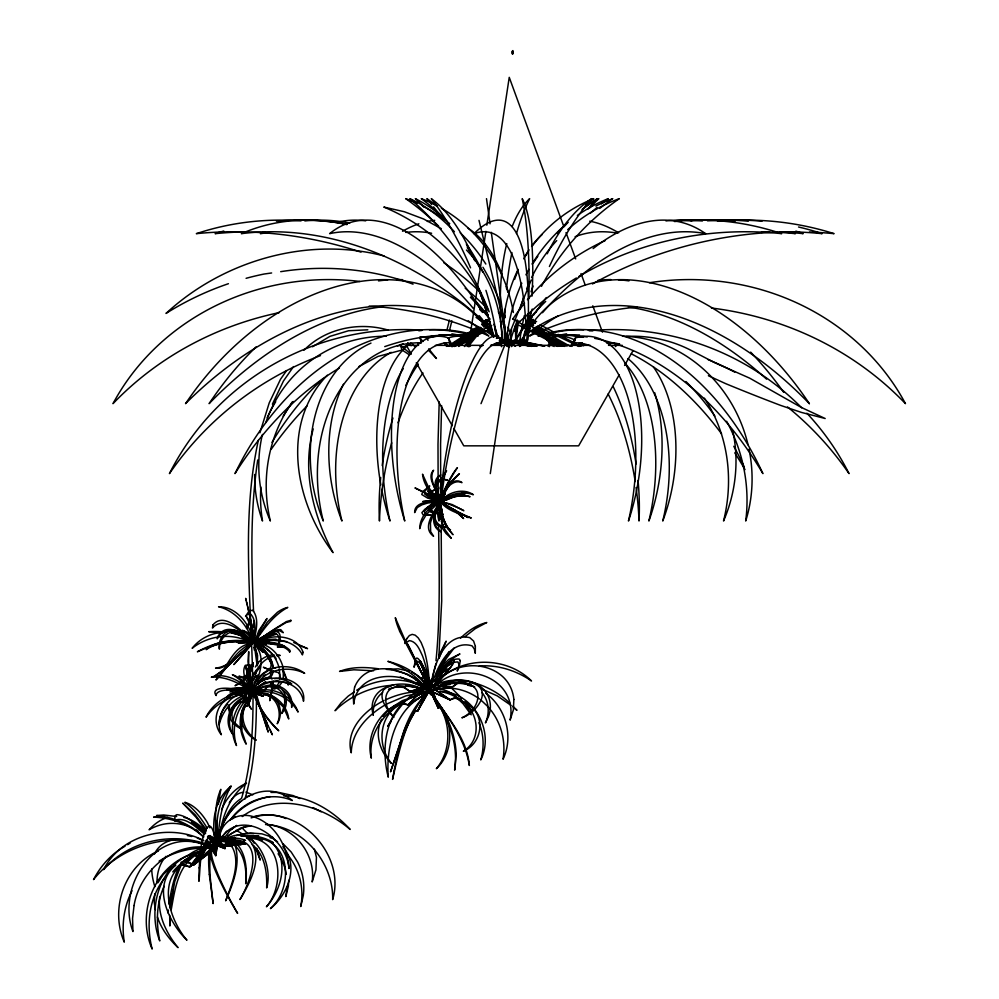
<?xml version="1.0" encoding="UTF-8"?>
<svg xmlns="http://www.w3.org/2000/svg" width="999" height="999" viewBox="0 0 999 999"><rect width="100%" height="100%" fill="white"/><g stroke="black" fill="none" stroke-linecap="round" stroke-linejoin="round"><path stroke-width="1.5" d="M504.483 324.263L504.458 341.233L515.534 346.166M234.877 844.467C241.009 863.348 233.279 883.516 225.637 900.811C232.005 883.466 243.144 858.191 228.833 842.432L226.261 842.494L224.962 848.551L216.833 845.479L216.845 842.369M437.674 510.127L437.724 502.909C428.084 507.779 419.83 517.47 419.705 528.671L421.615 522.502L426.648 514.035L437.924 503.384L437.674 510.127L435.989 511.6C432.018 519.155 439.036 528.209 447.315 526.673C438.361 530.044 429.957 519.468 435.601 511.6L437.674 510.127L439.16 504.12M253.022 693.93C253.172 728.895 251.498 764.285 241.671 798.051M256.431 692.394C256.593 728.209 255.007 764.472 244.917 799.05M216.895 833.116L216.958 828.558M427.909 689.984L428.259 692.494L417.619 711.051L415.122 710.739L404.845 728.933L390.522 771.84C397.664 751.323 403.646 730.082 415.172 711.488L417.619 711.051L428.808 691.495L428.559 685.152L426.71 680.719A45.729 18.232 -73.5 0 0 420.916 677.709M257.305 675.661L257.03 680.906M254.47 638.011L254.545 635.426M469.155 346.69L467.12 342.757L467.257 337.937A135.477 58.804 -81 0 0 447.764 338.186M216.983 827.035L217.17 821.066M229.196 704.607L229.945 713.935L228.209 707.292M169.68 915.309L169.855 925.986L170.305 918.093M439.21 401.885L437.999 444.243L438.186 498.314M441.62 405.631L440.571 444.255L440.709 492.257M291.92 703.221L291.671 707.404C291.858 700.586 288.361 694.018 282.817 690.109M154.783 893.73L154.233 902.447L155.407 909.802M288.748 880.269L288.361 886.2L285.826 896.578L287.125 886.75M159.753 896.465C157.405 915.259 166.458 933.428 178.047 947.639C169.118 939.097 161.289 928.908 157.442 917.032M241.658 717.632L241.97 731.318L246.191 744.143C238.187 731.093 237.874 713.211 247.19 700.736M499.625 342.757L500.024 337.937A135.477 32.68 -81.7 0 0 462.2 386.963A135.477 32.68 -81.7 0 0 438.973 521.016A149.7 36.101 -81.7 0 1 499.625 342.757L500.412 345.617M221.541 809.752C226.224 798.201 234.852 788.061 246.541 783.228C227.685 797.539 220.267 821.915 218.719 844.63L217.258 844.867L216.646 838.373L217.282 824.812M219.256 838.323L218.706 844.754L245.504 843.93L221.766 836.45M435.989 660.714C440.522 615.721 439.148 570.417 438.586 525.274M438.811 657.941L441.708 600.911L441.171 525.249M257.392 665.272L257.58 655.469L254.333 645.004M469.867 682.517C494.855 687.599 477.035 713.061 461.888 717.806C482.13 708.853 485.776 680.569 457.542 683.403L451.835 687.412L430.981 689.934L431.193 687.537M283.341 679.37L283.192 668.593M442.832 479.258A10.777 7.855 28 0 0 437.112 481.543C434.165 485.114 435.152 491.046 438.511 494.006L438.174 499.7L428.608 487.412L422.527 474.188C423.588 484.49 430.369 493.344 437.924 500.012L438.511 494.006C434.378 488.561 434.702 479.058 440.771 474.95C431.655 479.145 435.601 490.821 438.673 497.789C435.589 491.92 434.365 481.106 443.244 480.007M170.092 907.954L174.75 881.568L180.894 865.596M168.044 913.036L168.381 910.039M218.319 804.12L220.816 789.322C213.074 806.78 215.984 826.673 216.383 845.216L224.962 848.551L226.348 840.721L232.967 837.612M257.73 459.99C250.187 510.089 251.323 560.938 253.546 611.4M257.218 680.669L257.567 677.846M249.425 694.405L248.014 705.581L245.379 706.168C238.898 718.156 245.904 732.879 256.219 740.209C244.318 734.277 236.176 717.544 244.817 705.806L248.014 705.581L252.635 693.88C246.478 686.201 235.015 686.588 226.773 690.272L235.577 689.16M448.251 664.26L452.959 660.351L454.32 660.227L452.909 664.198L450.149 667.906L436.75 683.791L450.674 667.257L451.885 665.059L451.948 663.885L450.911 663.86C441.196 669.43 440.084 682.03 431.031 688.573L430.519 689.073L432.617 675.948L436.001 663.373M431.58 688.698L430.781 691.708L431.98 681.455M490.297 473.613L511.55 329.633M468.631 345.342L485.901 231.356M486.825 225.2L509.24 77.335L563.886 226.711M169.056 904.058C171.004 891.046 173.601 877.834 179.483 865.983M253.883 639.348C254.72 631.018 256.968 619.417 249.85 613.349L248.426 613.461L245.542 616.321L249.213 610.889L252.71 610.227C259.166 618.194 256.418 630.057 254.096 639.185M171.229 909.664C174.775 890.596 177.547 867.107 195.117 855.544L199.4 859.115L212.562 847.701M249.088 680.918L249.4 678.958M248.089 687.05L248.639 683.666M437.612 503.608L437.724 502.909M271.803 670.516L270.205 675.998L266.621 679.045L269.081 678.184A23.052 12.537 55.2 0 0 273.152 671.178M272.927 686.9L272.427 689.697L273.114 681.093M241.933 716.146L243.756 708.865L247.477 701.086M252.834 673.026L251.573 683.353L251.785 688.536L252.522 688.036M313.224 428.958C301.81 470.854 313.074 515.197 333.029 552.647C295.18 502.659 279.782 424.3 327.322 375.199M279.52 678.883L279.62 674.2L278.309 672.564L273.214 671.378L269.705 672.202M249.238 682.854L250.012 679.919L252.347 692.07L248.926 679.283M258.379 440.184C241.246 518.044 251.099 598.351 252.647 677.172M259.915 432.779L269.218 402.922L280.494 379.308L286.538 370.654M431.306 686.338L432.092 682.567M253.247 664.472L249.413 674.088M431.044 688.498L432.942 679.757M255.906 672.714L256.581 669.73M169.655 904.595L173.339 889.797M574.263 342.757L575.412 337.937A135.477 68.881 -80.6 0 1 634.902 386.963A135.477 68.881 -80.6 0 1 628.471 521.016A149.7 76.111 -80.6 0 0 574.263 342.757L571.903 346.391M253.721 679.62L256.431 671.927L259.965 667.045C251.81 672.327 249.288 683.603 252.909 692.344L261.738 690.496M253.022 662.774L249.038 672.589M446.953 329.97L449.425 320.092M449.463 330.594L451.898 320.829M210.577 853.533L211.476 850.149A121.728 17.17 78.1 0 1 215.784 846.565A99.9 14.098 78.1 0 0 210.614 846.777L209.553 849.699A99.338 14.548 76.3 0 0 209.34 874.425M439.897 503.696L442.232 510.851L441.708 512.275L442.744 517.482L445.529 524.912A13.087 3.809 73.8 0 0 450.487 529.745A14.461 4.208 73.8 0 1 441.858 512.287L440.134 502.522M229.895 713.698L232.63 707.217L235.352 704.357L238.786 702.022L242.944 702.334L252.61 693.855L248.863 690.471M253.309 665.359L249.188 674.637M209.927 848.813L209.89 854.832L214.123 867.744A51.486 7.268 61.4 0 0 237.625 913.348A56.893 8.029 61.4 0 1 212.575 850.386L211.638 848.788L215.772 855.581L216.858 848.188L210.165 837.075M253.022 662.924L249.85 671.378M265.734 636.026L265.946 635.389C269.33 632.891 274.35 629.57 278.434 632.442A21.104 9.403 -54.5 0 1 277.997 646.653A23.327 10.39 -54.5 0 0 265.734 636.026L263.212 638.973L254.77 642.607L259.952 630.681L266.995 618.506L258.903 630.531L254.358 642.757L263.212 638.973L265.946 635.389M432.217 680.431L433.116 677.784M263.274 689.735L253.409 688.761C258.304 666.395 287.812 660.551 304.695 673.363C287.113 664.46 262.125 669.867 254.221 689.16L263.187 689.772M439.11 658.179L446.128 641.133L438.761 655.631M219.268 832.579C223.214 820.017 230.781 808.503 241.608 800.836M431.868 678.721L430.232 684.49L430.307 690.933L450.012 699.799L455.069 698.139C477.734 704.982 484.565 738.473 463.349 751.186C479.383 744.854 485.214 723.276 474.325 709.839M440.996 498.938L443.007 493.918A30.407 4.808 -63.7 0 1 457.405 467.719A23.264 3.684 -63.7 0 0 442.632 494.08L441.446 497.19M221.254 828.258C225.449 817.007 230.682 804.907 241.433 798.476M548.014 346.166L551.211 337.937A135.477 58.804 81 0 1 575.062 340.135M253.296 690.409L254.995 686.051M247.34 838.336C265.622 854.807 250.112 882.542 239.935 899.537C249.463 884.352 265.584 841.533 235.352 839.947L232.168 846.365L218.719 836.588C225.774 804.732 262.275 775.574 292.295 800.524C270.117 790.808 243.456 800.599 230.182 820.179M224.388 701.585L225.225 699.45M256.843 680.232C261.676 669.467 264.123 653.596 254.633 644.717M481.006 403.658L531.243 279.97M255.369 639.972L254.995 638.811M282.405 681.655L278.459 687.187L274.5 689.085L279.058 682.742M132.018 890.771C123.963 906.543 121.441 924.712 124.288 942.144C109.715 908.853 124.363 865.596 158.329 851.011M235.614 838.149L232.168 846.365L216.833 845.042C215.796 824.924 216.546 801.972 230.844 786.25C221.091 804.232 218.556 825.024 217.632 845.166L216.284 845.254C210.839 824.912 213.386 799.749 231.219 786.138L227.834 791.383M255.045 674.2C258.117 665.559 265.147 657.866 274.375 656.006M435.277 681.168C440.422 669.854 448.813 659.765 459.94 653.958L448.688 659.452L437.712 670.666M381.73 719.268C373.938 733.99 380.294 752.297 391.496 763.436C376.386 745.391 378.846 713.723 402.035 703.658L408.154 704.869L429.283 691.433C426.536 682.891 420.042 675.624 411.688 672.252M272.377 404.183L283.441 381.031L293.531 366.571M435.914 676.872L446.328 658.441L454.395 647.689M164.098 886.363C156.206 903.321 156.044 922.876 159.765 940.933C145.754 905.519 162.475 855.156 204.47 850.898C192.083 854.532 180.994 861.95 172.79 871.902M436.613 673.613L448.963 651.773M216.833 845.042L232.168 846.365L219.48 838.211L220.092 837.025L218.719 836.588M549.313 346.69L551.348 342.757L551.211 337.937M253.034 692.794L262.787 696.128L253.634 690.134C259.715 675.149 280.207 675.674 291.683 683.84L277.322 680.731L265.047 682.654L258.841 686.138L254.245 690.871L262.787 696.128L264.373 694.48C277.322 696.69 282.38 712.749 277.21 723.751C284.453 712.874 278.758 694.13 264.385 693.843L262.787 696.128L253.034 692.794C250.974 686.663 251.348 677.896 258.217 675.024L253.983 682.991L253.534 692.969L253.371 690.858M426.635 691.52L427.647 689.672L417.619 711.051L426.96 691.408L421.328 693.756A117.42 39.123 -69.4 0 0 418.781 694.917M571.141 345.642L575.412 337.937M256.044 639.36L267.407 621.952L277.422 612.287A42.682 24.963 -67.4 0 1 287.799 607.392C274.313 614.685 264.822 627.272 256.418 639.735L263.212 638.973L256.044 639.36L256.793 639.185M619.218 374.825L578.633 445.841L463.773 445.841L453.821 428.421M624.575 365.447L633.004 350.699M252.198 681.068L247.065 688.211L240.522 693.356M255.332 667.02C258.891 660.127 266.109 655.007 273.976 654.807M511.263 346.653L528.271 319.006A282.817 66.97 -76 0 0 474.026 233.654A406.056 96.154 -76 0 1 524.375 304.945L526.098 324.188L512.162 345.791M577.834 345.642L579.457 343.069M254.37 639.66L255.557 638.823L256.481 640.022M205.569 841.27L208.129 842.419L193.856 864.809L186.089 862C156.468 878.608 169.081 919.317 186.938 940.184C168.194 921.94 151.024 885.339 175.836 865.134M157.929 882.729L163.337 874.362L170.804 867.706L174.688 865.783M254.733 641.745L254.021 642.856L262.312 651.573L265.16 652.797C268.356 656.967 272.889 662.774 270.417 668.244L267.582 668.943L263.399 667.27L270.242 670.242L272.59 668.331C273.251 662.337 269.33 656.942 265.509 652.722L262.312 651.573L254.458 643.294C259.078 639.635 265.871 640.334 270.567 643.506C266.583 639.672 260.052 637.687 255.207 640.784M441.146 499.6L444.83 493.931L444.78 492.045C447.614 485.889 454.882 479.345 462 482.629C455.169 477.272 446.615 485.202 444.53 491.858L444.83 493.931L440.946 499.887M210.002 842.969L199.4 859.115L194.78 853.995M257.23 683.104L258.716 680.843M435.077 680.406L440.909 673.626L449.825 668.643L441.583 670.354M243.744 701.148L246.141 697.589M229.283 802.771C232.342 797.652 237.263 792.644 243.544 792.319M579.745 346.403L582.255 342.769M437.275 501.548L434.715 505.232L431.093 506.83L430.319 509.203L433.841 512.337L443.281 514.26L435.202 513.461L429.582 510.589L428.971 509.328L430.244 506.768L434.715 505.232L439.498 501.748L432.367 500.312L422.802 501.548L431.843 500.924L439.235 501.923L434.715 505.232L437.275 501.873L427.809 503.009L421.89 504.845L417.295 507.567L414.66 512.587C414.173 501.998 429.495 501.398 437.275 501.548L436.863 501.885M243.569 841.008L241.146 844.505L216.833 845.366M219.181 676.073C228.509 664.372 234.615 644.505 251.998 643.481C236.9 649.125 229.483 664.647 219.468 676.136M164.048 878.783C148.814 898.501 146.016 925.399 152.16 949.05C134.64 909.902 157.73 857.617 202.135 851.86L191.721 855.931L184.478 860.064M248.252 699.974L249.812 697.739L248.064 699.737M467.507 346.166L480.731 327.647M482.492 325.174L486.014 320.242M243.831 701.086L246.503 697.352M581.493 342.757L578.783 346.391L537.3 326.198L554.108 346.528M247.552 675.137L241.845 681.568L235.04 685.714L242.282 682.255L248.389 675.948M447.152 665.359L443.444 670.142L440.272 677.784L430.519 689.073M226.673 831.205L221.89 837.299L245.504 843.93L217.258 844.867M468.181 346.665L482.417 328.921L458.753 346.441M484.315 326.548L486.213 324.188L484.103 321.616L485.964 319.88M436.513 677.197L437.712 675.724M231.318 819.13C240.722 806.967 255.07 798.975 270.192 796.565M221.99 840.009L220.13 842.294L222.315 840.446M383.017 716.533L387.887 710.564L394.106 705.831L401.286 702.647L408.154 704.869L429.283 691.433M258.616 679.158L262.487 674.437L270.367 669.168M218.381 677.047L215.959 679.969L218.594 677.085M581.593 346.129L583.453 343.881M464.36 346.528L480.232 327.385M482.217 324.987L486.176 320.204M244.792 840.246L241.146 844.505L217.57 845.191M226.373 697.527C230.931 690.983 240.022 691.208 247.028 692.569L235.14 693.356M257.517 684.265C260.464 680.431 265.222 676.186 270.429 677.846L272.028 679.12M438.848 503.459L437.687 508.466L437.599 503.921L438.973 502.197M186.301 862.075L195.317 853.233L206.106 848.151C199.013 848.488 192.283 851.56 187.188 856.468M221.254 840.059L218.731 842.919L221.666 841.32L227.123 841.096M532.255 324.188L534.54 321.616L531.306 319.006L534.278 322.602M542.457 312.724L549.388 304.945A406.056 202.685 -74.3 0 1 705.594 233.654A282.817 141.171 -74.3 0 0 593.131 248.589M230.369 695.579L232.068 693.706L237.113 692.032L240.085 692.27L242.095 693.843M249.663 839.372L252.784 835.951L258.629 835.726M356.68 690.197C376.885 678.421 403.259 675.961 424.15 687.399L408.154 704.869L423.501 689.135L405.756 685.351M175.212 821.103L176.473 819.742C187.35 817.744 196.403 827.834 204.258 833.978M525.861 321.616L528.271 319.006M466.096 345.916L481.98 328.758M484.103 326.473L486.213 324.188L483.928 321.616L486.088 319.88M440.846 498.201L444.83 493.931L441.533 497.265M254.545 642.444C260.04 636.488 268.581 634.477 276.398 634.215L264.086 637.612L255.12 642.557C253.309 640.609 298.826 647.752 277.285 646.89L284.565 647.414L285.027 646.728C275.624 640.946 264.585 645.329 254.545 642.444L256.618 641.533M438.723 500.699L425.524 493.344L439.473 501.136L429.458 494.767L434.84 493.918L442.669 495.242L433.666 494.38L430.731 495.267L438.586 500.549M252.41 643.656L233.841 664.597L252.61 643.281M448.214 499.213L440.609 501.461L450.487 496.928L466.521 492.27C464.71 491.708 425.811 505.844 448.214 499.213L456.418 495.866L462.437 494.792L465.172 495.229L453.783 496.803L440.422 501.985L454.445 510.264L463.598 518.543L454.745 510.214L440.409 502.01M244.905 698.476C232.542 710.177 228.659 730.294 236.488 745.541C231.293 729.432 235.552 710.476 247.402 698.351M465.721 681.793L458.141 682.429L451.835 687.412L434.278 684.889C457.854 655.943 505.432 654.894 531.518 680.968C516.333 670.516 497.814 664.622 479.295 666.008M532.067 324.188L534.59 321.616L530.731 319.006L535.064 323.389M232.655 818.73L234.753 816.595M615.384 346.591L617.532 344.43M387.662 710.289C374.076 721.778 366.645 740.646 371.341 758.154C367.307 728.396 391.983 702.759 419.043 694.954L402.285 700.661L388.811 709.415M260.439 681.793L262.824 679.395L268.044 678.059M203.009 840.122C168.993 823.176 121.091 834.327 103.596 869.667C128.322 840.908 171.129 831.692 206.406 844.143L208.129 842.419M258.391 683.928L260.065 682.267M227.635 704.295C219.393 711.837 216.771 724.55 221.353 734.752C211.763 723.214 215.796 704.332 229.295 697.789M252.685 691.932L252.322 692.295C247.939 683.99 246.416 673.701 250.274 664.909L249.738 679.058L252.697 691.982L251.935 689.56M496.316 338.124L498.538 335.976M248.739 690.009L252.085 686.763M460.514 638.174C467.832 630.993 476.71 624.912 486.8 622.514L475.337 628.608L465.172 636.5M303.983 350.237C325.399 328.396 358.928 321.566 387.937 330.032M531.568 321.616L528.846 324.188L556.018 346.104L535.489 327.297M382.555 692.569C375.537 697.789 372.565 706.793 373.239 715.309C365.534 686.962 399.8 677.871 420.117 688.161C409.777 685.714 398.464 684.989 388.499 689.26M252.722 643.169C241.121 652.035 231.069 666.483 215.572 668.131L219.355 668.219A17.383 5.744 -39.3 0 0 228.509 663.773M250.025 839.797L252.272 837.736C291.034 837.075 294.218 887.437 270.442 908.615C287.924 894.255 299.438 865.858 282.867 846.64M252.297 643.581L228.509 663.811M252.123 643.843L244.305 650.873L251.736 644.218M242.944 702.334L252.61 693.855L248.014 705.581L249.288 694.105M125 846.228C111.426 853.845 100.674 865.871 93.531 879.607C119.468 846.852 165.734 832.217 205.744 844.405L207.892 842.507L189.66 866.882L181.056 864.635L178.496 866.395M212.075 848.026L199.4 859.115L211.463 839.547L209.178 836.113M227.747 835.826L240.984 827.884L249.051 825.611M438.549 682.742L435.289 685.426L451.835 687.412L433.578 689.585M608.453 344.717L610.814 342.757M458.154 345.666L479.782 327.897M483.391 324.925L489.398 319.992M441.171 499.537L444.717 497.365L440.846 499.25M231.718 829.083L234.016 827.272M236.651 825.399L229.807 830.768L221.266 841.87L231.318 833.578L243.257 827.522L250.786 825.773M263.112 676.286L264.985 674.824M422.365 688.798L424.15 687.399M519.505 346.491L527.859 340.01A158.154 38.149 -81.7 0 0 530.819 312.5M248.414 697.314L251.473 694.942L248.276 696.128M530.069 318.831L532.479 316.983M249.613 677.884L252.372 692.282L245.542 666.096M208.341 836.063L215.572 848.163L193.856 864.809L184.877 860.576L180.894 862.374M520.691 345.779L526.66 341.233A251.648 60.689 -81.7 0 0 528.334 313.661M533.154 324.188L535.439 322.465M245.804 694.829C232.18 698.813 222.34 711.263 219.156 724.774C219.418 716.158 222.839 707.704 228.808 701.46C234.003 694.58 243.294 695.079 249.363 689.947L242.195 683.728A44.068 26.598 49.2 0 0 211.326 677.222A63.262 38.187 49.2 0 1 242.083 685.564L245.717 687.949M484.965 326.96L488.698 324.188L485.851 321.616L489.41 319.655M452.572 346.566L478.608 327.272M482.33 324.513L489.772 319.006A282.817 212.113 69.2 0 0 470.429 297.315M228.846 696.653L232.792 694.218M209.403 852.622L189.66 866.882L181.256 863.735M209.353 852.684L189.66 866.882L207.317 844.842L205.744 844.405M433.616 687.037C442.457 680.044 454.47 679.37 465.222 680.806M247.078 674.824L242.857 676.985L238.923 676.223L242.757 678.059L247.265 676.41M254.458 643.294L255.494 642.557M354.283 691.882L348.251 696.078L340.971 702.996L335.04 710.739C350.562 695.454 371.803 686.213 393.556 685.214M434.228 681.992L440.272 677.784L435.227 680.931M260.926 681.668L265.235 679.395M454.32 346.491L481.143 328.471M483.691 326.76L487.524 324.188L464.822 304.945A406.056 304.545 69.2 0 0 241.383 233.654A282.817 212.113 69.2 0 1 346.928 224.625M242.245 816.558C275.112 791.982 321.216 804.557 350.137 829.432C333.092 810.851 309.415 796.103 283.616 795.828M447.889 346.191L477.747 326.685M481.643 324.138L489.423 319.043L482.292 321.778L476.061 317.382M214.198 849.05L215.572 848.163L208.004 836.175M385.177 704.932C367.894 714.897 351.648 731.743 351.261 752.809C344.88 729.844 365.11 710.002 383.928 700.586M449.812 346.154L480.344 327.522M483.004 325.899L485.664 324.275L482.292 321.778M127.56 844.667L130.132 843.094M312.512 346.753L329.907 336.376L348.551 330.744L367.832 329.807M243.656 693.044L247.465 690.759M245.779 696.815C232.38 703.121 224.9 720.591 232.592 733.978C222.402 720.816 230.781 701.098 246.016 696.515M448.214 346.353L480.781 328.122M483.491 326.598L490.272 322.802M439.011 674.55L442.058 673.276M453.608 346.066L483.516 329.982M486.238 328.509L491.683 325.587M159.091 861.126C174.313 851.51 192.47 846.852 210.439 848.451L204.433 846.802M358.841 366.621L378.034 356.406L402.122 350.037L409.553 354.957M272.165 631.768L269.181 633.329A40.959 9.728 -43.3 0 0 258.978 640.134A49.913 11.863 -43.3 0 1 268.469 634.303M265.622 681.655L257.767 687.087L254.47 691.083C267.957 675.611 299.688 679.17 303.509 701.236C306.318 685.714 287.962 676.123 274.563 678.696M452.497 345.192L490.809 325.587M455.432 346.154L491.471 328.296M484.49 321.616L489.772 319.006M386.438 704.133L405.931 695.853L425.499 692.12C411.663 690.759 397.752 694.105 385.277 700.012M231.144 837.961L227.36 839.784L234.615 837.424M249.363 689.947L249.138 690.634M251.611 817.344C262.575 813.548 275.349 814.023 286.014 818.568M251.149 817.869C297.265 802.447 346.328 853.833 332.655 899.624C333.716 862.724 303.122 825.998 265.534 824.55M189.847 855.918L193.544 854.47M417.232 682.342L424.263 686.763L410.015 691.558L404.295 687.637C381.893 682.742 381.581 705.469 393.831 717.419C388.236 709.889 378.421 700.149 383.379 690.097L386.438 687.562L391.009 686.076M252.909 692.344L261.888 690.459M235.414 693.83L240.397 692.856L242.195 694.043M499.65 340.921L502.584 340.01L529.957 346.066M240.622 696.266L244.743 695.029M499.475 340.871L502.46 340.01L515.534 345.941M234.965 837.562L229.121 839.235L231.955 840.122L233.604 842.169M479.87 346.316L482.867 345.479M499.338 340.859L502.335 340.01A158.154 120.817 77.4 0 0 501.51 333.853M432.892 689.722C440.159 687.337 447.864 690.571 453.646 694.992M286.713 641.62L272.402 640.172L257.804 641.62L266.358 644.068L257.442 641.321L265.609 639.672M236.189 835.526L245.629 833.441L253.858 833.678M498.738 342.657L510.776 340.01M491.333 345.292L515.684 340.01L534.727 346.341M494.63 343.831L506.743 341.233L529.158 346.116M430.981 689.934L432.08 689.697M492.057 345.392L511.575 341.233A251.648 240.422 -61.5 0 0 510.964 338.374M499.6 340.622L502.46 340.01A158.154 68.644 81 0 1 506.793 243.594M272.927 668.356L275.749 667.856M241.895 694.38C227.61 696.927 214.398 705.306 206.044 717.195C213.524 701.76 231.031 691.62 248.127 692.782M239.373 834.889L250.487 833.004L261.925 833.853L272.977 837.462M253.409 688.761L254.508 688.586M245.891 796.615L248.926 796.141M257.28 702.035A23.327 3.696 51.8 0 0 278.758 730.793A21.104 3.347 51.8 0 1 265.572 716.096L256.868 701.648L257.879 702.285C250.911 682.504 244.63 701.71 251.473 709.165A42.682 12.587 39.5 0 1 246.753 700.424M231.631 633.066A44.068 20.542 -2.1 0 1 245.979 637.899L251.486 641.008L238.699 642.931L236.488 641.745C226.124 641.982 214.872 643.531 206.256 649.65L206.468 648.813C214.897 642.532 226.236 640.946 236.526 641.445L238.699 642.931L251.86 642.382L250.512 637.837A39.211 21.404 -3.8 0 0 242.382 630.319A24.638 13.449 -3.8 0 1 251.511 635.951M271.628 272.964L264.061 274.038A292.869 289.91 -23.7 0 0 246.091 278.309M280.694 271.666C324.837 264.723 371.104 268.631 413.062 284.153M450.224 684.49L444.805 685.214L433.741 688.823L450.012 699.799L455.444 697.277L460.939 699.362M397.415 345.791L400.399 345.429L411.163 354.295M246.803 836.35L251.086 835.838M434.278 684.889L436.176 684.665M425.474 689.148L422.39 689.497A81.781 27.248 -69.4 0 0 414.51 692.981M400.337 676.972L422.677 686.912L424.263 686.763M266.833 639.485L276.024 639.16M225.387 838.348L227.66 838.161M244.305 638.798L251.486 641.008M245.754 693.843L248.539 693.643M240.884 836.2C251.985 834.664 263.736 836.7 273.326 842.594M439.51 502.622L433.042 504.095L426.348 508.179L433.079 502.984L439.622 502.235M276.686 655.631L280.195 655.431L276.486 654.857M252.535 642.345L238.699 642.931L250.274 641.096M245.255 693.056L248.152 693.019M422.677 686.912L423.763 687.524L410.015 691.558L428.346 691.433C418.831 677.085 403.783 667.295 387.874 661.338C404.67 665.521 421.853 675.012 429.295 691.37L410.015 691.558L403.546 686.688L396.84 685.751M241.733 702.334L239.323 702.359C233.916 706.031 230.195 713.124 232.767 719.567M440.984 500.986L444.13 501.348L440.684 500.449M270.954 792.419L278.671 792.407L293.294 795.629L299.875 798.601M418.569 345.342L406.343 345.342L410.939 353.384M435.389 345.342L482.892 345.342M490.546 345.342L590.159 345.342M608.541 345.342L622.302 345.342M164.186 816.108L153.621 817.107C171.828 817.806 190.06 824.462 203.459 836.987M428.296 691.37L429.295 691.37M246.616 838.124C282.267 836.837 285.277 885.501 266.408 906.78C281.743 889.722 289.535 860.139 271.591 842.145M441.521 501.698L452.285 504.595L463.836 510.764C462.562 509.065 427.522 495.192 447.452 506.006M391.945 669.867L386.401 669.318L398.301 668.855L409.265 671.191M378.171 668.743C365.347 667.032 351.798 666.595 339.56 671.428L353.883 669.792L373.576 670.791M445.404 479.87L447.664 480.119L445.229 479.458M245.092 836.038L252.56 836.912M203.933 844.942L211.126 845.903L205.457 843.743M252.847 642.407L242.545 637.537L240.821 633.678C230.082 623.226 216.933 637.225 219.405 649.15C218.943 638.324 230.344 626.598 240.771 634.353L242.545 637.537L252.934 639.023M244.131 690.459L237.113 690.034L229.882 691.982L237.038 688.361L244.43 688.423M242.545 637.537L252.173 639.285C246.391 624.45 234.64 610.464 218.569 606.768C234.29 606.48 246.416 620.254 251.486 633.978M276.086 658.878C274.812 653.321 244.505 631.48 262.312 651.573L256.019 642.594L262.55 644.48M393.269 670.117L407.167 674.088L415.734 678.858M176.686 816.508L163.711 814.997L156.543 815.534C174.038 817.244 191.009 824.687 203.746 836.875M438.474 500.836L427.597 498.101L421.765 494.53L422.802 491.471L429.77 485.964L424.95 491.033L424.563 493.906L429.358 497.552L438.474 500.836L432.917 497.752L430.207 494.592L431.918 491.558L437.125 488.573L431.068 491.458L429.071 494.505L430.706 496.615L436.738 500.049L432.242 496.728L427.784 491.083M544.467 346.253L520.217 341.233A251.648 249.138 0 0 1 520.966 338.374M257.442 641.321L258.429 641.52M544.692 346.066L516.008 340.01A158.154 156.581 0 0 1 517.769 321.603M248.639 692.17L240.597 690.746A49.051 12.925 17.3 0 0 216.159 695.541A37.512 9.89 17.3 0 1 233.654 688.811M511.738 341.233L534.44 346.116M256.868 701.648L257.879 702.285L251.686 692.844L249.837 692.444L248.276 692.594L246.291 694.417L246.703 700.399M266.983 824.375C294.568 827.022 316.109 854.557 312.163 881.967L315.946 869.842L316.446 857.354L314.41 849.162M239.148 689.697L248.514 692.032L246.341 691.121M507.692 340.01L536.288 346.291M466.67 681.131C482.729 684.053 497.852 691.87 509.727 703.009M437.899 501.623L439.21 501.923M467.857 685.227L471.853 686.163M531.406 346.166L510.314 341.233A251.648 223.926 -72 0 1 517.407 320.08M187.362 835.489L191.646 836.513M531.955 346.054L506.605 340.01A158.154 140.734 -72 0 1 521.815 283.192M384.016 255.931C307.829 236.114 223.414 260.327 165.996 313.436A292.869 289.91 -23.7 0 1 228.421 283.704M245.929 792.095L252.772 794.854M474.675 686.862C461.376 681.455 445.566 681.842 433.653 690.371C449.2 685.164 466.62 689.335 479.508 699.05M470.991 684.59C461.113 680.756 450.062 681.455 440.272 685.139C455.919 676.385 480.057 678.433 488.236 696.328A42.782 32.23 -20 0 1 488.598 716.271L485.427 722.926C489.997 713.099 489.035 700.911 481.918 692.519M219.468 838.211L241.146 844.505L219.193 837.449M270.017 837.624L272.827 838.461L277.597 841.807M245.517 840.371C238.112 837.199 229.445 837.499 222.427 841.52C251.561 818.78 274.3 862.612 266.658 887.924C267.208 872.564 265.035 854.844 252.198 844.63M279.121 688.011C272.19 685.139 264.136 686.038 257.655 689.647C266.396 683.229 279.87 683.353 287.275 691.795A23.052 20.405 -21.9 0 1 291.808 701.847M206.406 844.143L207.892 844.617L193.856 864.809L215.584 848.163L211.863 850.836L214.273 849.138L206.431 839.822M518.319 341.233L533.054 346.029M430.307 690.933L431.331 691.283M545.704 301.398A282.817 274.887 0 0 0 529.208 319.006L536.575 321.616M255.469 837.587L262.55 840.084M481.443 688.898L497.277 695.891L510.976 705.356M535.202 345.941L522.252 341.233A251.648 147.84 -80 0 1 532.242 309.053M536.975 346.353L519.892 340.01A158.154 92.919 -80 0 1 524.375 315.534M524.55 303.197A282.817 250.137 59.7 0 0 512.799 319.006L519.755 321.616M293.718 642.532L307.555 648.638L298.214 644.792M197.265 838.074L203.908 840.846M534.552 345.991L523.326 341.233A251.648 127.947 -80.6 0 1 527.959 324.263M521.316 340.01L535.551 346.178M253.634 690.134L254.52 690.534M432.654 691.945L450.012 699.799L433.803 688.648M708.391 375.749L725.674 383.641A2189.071 2101.946 -59.7 0 0 780.694 405.419L801.485 412.425L825.186 418.519L801.498 407.53L749.712 378.171L714.547 362.6L692.582 351.173A135.477 130.082 -59.7 0 0 625.898 336.438M421.715 491.271L414.972 487.912L429.52 494.917L437.824 500.112L424.25 492.47M229.445 841.82C244.156 849.425 247.003 868.743 245.692 883.715C247.627 868.193 245.717 848.563 231.356 839.322M439.635 500.949L431.206 494.867M236.189 830.306L243.069 834.302M530.519 330.482L561.163 345.891M534.502 329.083L567.345 345.891M313.174 807.654L321.178 811.787M559.652 346.353L516.908 324.188L538.249 304.945A406.056 359.141 59.7 0 1 576.373 277.984M529.208 319.006L534.727 321.928M540.234 324.862L555.382 332.904M558.129 334.365L580.157 346.066M532.966 329.445L563.011 345.829M441.346 228.696L423.663 219.018L404.345 211.738L383.791 207.055C430.332 226.161 469.418 263.586 488.174 310.514M273.002 697.589L263.349 693.781L256.693 693.044C272.14 691.133 287 703.696 288.723 719.005L283.379 706.98L274.201 698.251M529.557 323.564L533.628 325.836M536.338 327.36L570.267 346.353M525.824 325.711L529.895 327.997M532.604 329.52L562.449 346.303M512.799 319.006L530.369 328.883M533.079 330.394L561.475 346.353M438.324 500.474L439.448 501.123M432.018 693.581L432.38 694.867A1.686 1.049 25.8 0 1 431.493 694.979L430.369 694.417L430.507 693.493A1.686 1.049 25.8 0 1 431.056 693.368M191.571 822.252L197.902 826.111L205.444 832.879M529.258 324.65L531.868 326.261M534.49 327.872L564.547 346.416M437.425 499.925L435.227 498.376L437.774 500.149M191.608 822.239L203.184 830.881M464.922 701.585L473.401 708.89M250.474 693.144L252.41 694.48M252.123 694.293L250.237 692.994A29.333 22.902 -24.4 0 0 243.569 690.172M487.587 319.755L490.072 321.616M221.303 839.772L224.013 841.832M451.61 688.149L461.85 698.413M439.085 500.536L436.713 497.852A15.272 9.665 -62.2 0 1 436.213 488.886A24.313 15.385 -62.2 0 0 437.574 497.027L438.798 499.075M242.208 828.034L247.515 833.416M483.491 310.826L488.274 314.747M513.361 707.342L516.958 710.314L512.824 706.143M407.667 342.757L411.201 345.704M454.67 695.704L463.074 703.746L471.216 714.809L465.197 703.296M529.52 321.091L533.004 324.2M536.488 327.322L557.417 346.029M485.751 693.169C505.931 707.866 513.836 736.55 503.034 759.252C506.056 741.508 501.236 722.664 489.747 708.778M480.669 699.799L488.911 707.617M523.264 339.198L529.907 345.629M479.782 309.565L481.918 311.676M205.594 833.69C197.315 826.173 188.848 815.908 177.073 814.647A104.108 15.784 46.9 0 0 175.349 821.228M466.458 250.037C489.635 273.888 500.986 307.18 502.46 340.01M538.324 326.685L557.817 346.428M282.917 843.631L291.184 852.01L297.602 862.012A56.231 55.519 -83.6 0 1 303.296 895.504L300.736 906.53C304.458 887.674 299.138 867.157 286.026 853.021M411.725 343.344L414.885 346.591M514.473 328.883L516.595 331.069M522.989 337.662L531.505 346.428M205.944 831.705L201.186 826.81A107.467 56.893 85.7 0 0 183.828 817.307M256.019 642.594L256.793 643.393M207.467 836.962L212.999 842.706L215.772 855.581L216.845 847.689L209.89 835.489M428.371 350.1L436.451 358.504L428.721 348.826M535.427 327.61L552.372 345.916M206.656 839.722L214.523 849.05M208.366 836.8L212.075 840.946L215.772 855.581L212.575 850.386M471.128 709.627C463.349 699.924 451.848 693.443 439.622 691.333C472.814 691.458 495.267 730.594 480.781 759.902C484.278 747.751 483.916 734.402 478.908 722.739M428.808 691.495L430.507 693.493L428.771 691.158M473.351 308.516L470.417 304.945A406.056 179.795 74.8 0 0 329.633 233.654A282.817 125.225 74.8 0 1 482.854 312.487A282.817 141.171 74.3 0 0 471.291 296.353M479.22 315.659L482.155 319.23M422.927 341.558L420.03 337.937L421.303 342.757A149.7 114.361 77.4 0 0 323.276 521.016A135.477 103.496 77.4 0 1 370.991 343.094M234.166 722.24L241.009 728.633C235.464 726.211 229.695 721.365 229.932 714.784M218.631 840.097L224.962 848.551L218.169 838.411M447.764 528.409L453.009 534.715L449.675 530.419A30.732 15.584 68.1 0 1 442.095 514.497A30.944 16.583 67.6 0 1 440.272 506.056A25.4 13.611 67.6 0 0 441.608 514.572M205.906 830.544L196.279 817.569L182.742 803.109L195.242 814.897L206.281 829.719M428.221 692.132L425.674 688.423A54.446 47.065 -22.5 0 0 415.759 678.821M210.377 835.826L212.175 841.17L216.845 848.064L214.373 846.016L212.824 837.249M431.83 693.194C446.765 715.846 464.947 737.886 469.343 765.484C466.97 737.15 446.091 716.283 431.768 693.318M251.686 692.844L252.198 693.631M444.205 342.757L446.578 346.391M278.097 853.733L281.306 858.815L284.89 867.656L286.276 874.362M441.645 527.222L446.053 533.503L451.336 538.299L445.079 529.795L441.196 521.053M253.559 845.778L256.693 850.961L260.202 860.077L256.743 848.301M449.562 342.757A149.7 67.52 80.9 0 0 404.757 521.016A135.477 61.101 80.9 0 1 396.591 386.963A135.477 61.101 80.9 0 1 448.464 337.937L449.562 342.757L451.848 346.69M416.296 362.762L452.285 425.749M256.993 641.932L257.48 642.794M445.916 343.069L447.34 345.642M250.986 623.151L246.066 616.083L251.236 626.972M421.391 665.746L423.089 668.88A92.632 12.687 79.9 0 1 428.683 682.841A76.011 10.415 79.9 0 0 422.777 666.345L420.979 662.712M251.348 838.074L254.046 843.181M424.413 673.314A43.294 1.536 66.7 0 1 432.792 686.925A39.173 1.386 66.7 0 0 420.841 661.7L420.129 660.701L426.623 679.957L427.11 683.791L399.575 631.168M207.018 828.308L205.782 825.873A95.629 51.561 79.2 0 0 184.84 802.284A60.102 32.405 79.2 0 1 207.38 822.577L209.94 827.896M423.863 672.115L427.522 684.203L404.907 639.81L395.329 617.807M448.464 337.937L452.559 346.166M268.169 725.823L272.365 734.802L270.267 730.306M268.319 726.148L266.121 721.415A40.722 1.224 64.6 0 1 259.116 706.006M282.942 670.853L286.426 679.295M432.192 694.829L438.236 708.016L440.297 707.592C451.148 726.161 450.624 752.035 436.351 768.693C453.134 753.258 453.658 724.587 440.584 706.668L438.236 708.016L432.018 694.48M427.31 687.762L425.324 684.19A72.765 29.008 -73.5 0 0 423.676 682.654M259.016 705.806L254.82 696.041L255.544 697.777M258.079 703.621L255.744 698.214M282.967 669.105L286.838 679.42M437.824 496.553L439.223 499.999C438.149 490.971 425.711 478.046 433.578 470.217C428.658 478.646 435.901 488.286 437.937 496.64M467.257 337.937L470.467 346.166M400.399 345.429L402.122 350.037M254.033 643.194L256.431 653.296L257.655 664.173M566.021 232.567L575.674 258.928M581.031 273.576L585.314 285.302M592.807 305.794L602.459 332.155M279.021 667.482C275.924 656.368 267.457 646.191 255.894 643.556C269.43 643.156 279.97 654.932 283.017 667.32M271.054 663.261L265.122 651.66L258.778 645.529C266.508 650.237 272.128 658.503 273.202 667.544M440.109 504.483L442.232 510.851M287.362 682.18L288.286 685.052L287.562 682.242M270.642 683.291L271.84 689.31L269.755 700.699L272.739 688.224L271.703 681.418M432.892 691.221L438.236 708.016L433.104 690.883M253.009 637.574L251.224 623.688L251.448 638.236L251.373 625.911L253.371 642.27M494.955 329.82L497.365 338.149M272.265 682.255L272.877 684.39M253.371 638.985L252.235 634.914L253.234 641.358M247.477 673.963L248.214 676.635M246.628 602.235L247.44 605.269M212.175 841.17L212.924 843.968M246.278 600.749L245.654 598.376L251.136 621.74M427.984 340.347L427.36 337.937A135.477 94.843 78.6 0 0 420.055 336.713M439.972 516.558L440.534 518.806M479.008 220.367L504.12 324.188L507.455 346.566M247.889 606.98L252.248 628.97M250.399 685.551L251.174 688.773C249.001 687.849 251.748 668.244 250.262 682.617L250.374 676.311L249.887 682.679M254.508 646.59L257.193 665.883M438.711 520.129L437.949 516.495A23.264 16.434 60.5 0 1 438.761 506.468M442.757 525.474L440.322 511.975M441.371 519.08L440.284 513.386M212.075 840.946L212.275 841.932M500.024 337.937L501.723 346.753M426.985 683.116L427.11 683.791M279.27 668.88L280.032 678.246M246.99 676.822L251.748 690.784C247.814 683.366 240.659 673.813 245.267 665.309L248.626 664.884L251.598 669.243L249.738 667.27L247.715 668.568L246.79 675.699M251.848 641.283L252.26 643.718M251.386 687.324L249.275 673.838M439.41 499.562L438.511 494.006L439.448 499.837M502.859 319.006L507.28 346.353M251.561 688.274L248.689 667.02L248.689 651.56L248.027 661.288L249.076 672.327M254.733 650.149L254.221 646.828L254.433 650.349M486.488 198.651L490.072 223.813M491.283 232.317L507.48 346.178M253.209 689.76L253.509 692.182M438.673 496.903L438.386 494.105A27.323 19.243 -61.8 0 1 438.773 488.136M209.303 874.337L213.112 903.596L210.19 877.097M253.259 623.676L253.559 626.785M508.179 337.937L508.628 346.753M253.946 620.704L254.208 626.91M508.866 342.757L508.966 347.053M217.27 834.502L217.282 837.562M454.42 231.768A158.154 120.817 77.4 0 0 409.827 198.651A251.648 192.245 77.4 0 1 489.185 311.788M467.245 247.64A158.154 120.817 77.4 0 1 480.594 269.368M493.806 324.263A251.648 192.245 77.4 0 1 498.364 338.374M622.564 336.263A135.477 122.053 71.1 0 1 748.039 444.742M749.025 449.163A135.477 122.053 71.1 0 1 745.691 521.016A149.7 134.865 71.1 0 0 726.623 421.253M606.605 342.832A149.7 134.865 71.1 0 1 618.806 343.893M578.958 276.436A406.056 359.141 59.7 0 1 781.668 233.654A282.817 250.137 59.7 0 0 674.55 221.553M527.447 299.712A282.817 250.137 59.7 0 1 605.332 240.522M654.645 392.619A135.477 79.595 -80 0 1 648.875 521.016A149.7 87.949 -80 0 0 624.625 362.787M533.404 315.272A282.817 163.124 -73.3 0 1 542.507 303.197M665.971 220.929A282.817 163.124 -73.3 0 1 691.633 220.941M531.068 291.783A158.154 92.919 -80 0 1 533.066 286.026M582.067 209.59A158.154 92.919 -80 0 1 597.377 198.651A251.648 147.84 -80 0 0 587.724 209.328M339.41 367.957A320.329 244.518 -76.9 0 0 234.99 473.613A262.887 200.674 -76.9 0 1 475.012 336.251A320.329 244.518 -76.9 0 0 384.74 346.616M525.911 274.812A158.154 140.734 -72 0 1 528.883 269.368M532.03 264.048A158.154 140.734 -72 0 1 565.546 224.638M577.36 215.434A158.154 140.734 -72 0 1 608.266 198.651A251.648 223.926 -72 0 0 601.46 203.871M590.484 213.112A251.648 223.926 -72 0 1 597.015 207.48M732.891 431.418A135.477 120.554 -72 0 1 723.538 521.016A149.7 133.204 -72 0 0 704.345 398.139M609.165 342.907A149.7 133.204 -72 0 1 619.58 343.893M780.456 232.005A406.056 354.732 -61.1 0 1 803.184 233.654A282.817 247.065 -61.1 0 0 795.853 231.119M707.504 220.841A282.817 247.065 -61.1 0 1 748.276 221.204M531.967 296.154A158.154 38.149 -81.7 0 0 522.202 198.651A251.648 60.689 -81.7 0 1 528.846 298.851M557.879 315.971A240.809 223.114 0 0 0 529.62 336.001A314.81 291.683 0 0 1 636.813 307.068M649.412 282.729A240.809 223.114 0 0 1 905.469 403.658A314.81 291.683 0 0 0 711.463 308.017M566.595 333.828A262.887 260.065 0 0 0 554.707 336.251A320.329 316.895 0 0 1 579.495 334.94M589.16 330.744A262.887 260.065 0 0 1 801.66 407.754M806.892 413.211A262.887 260.065 0 0 1 849.038 473.613A320.329 316.895 0 0 0 787.512 406.955M708.054 359.578A320.329 316.895 0 0 1 734.69 372.078M520.167 309.49A158.154 156.581 0 0 1 523.501 297.615M526.623 288.886A158.154 156.581 0 0 1 529.62 281.78M531.593 277.585A158.154 156.581 0 0 1 556.705 240.584M567.694 229.67A158.154 156.581 0 0 1 619.305 198.651A251.648 249.138 0 0 0 541.47 286.351M592.444 283.966A406.056 394.68 0 0 1 798.725 231.78M809.502 232.03A406.056 394.68 0 0 1 834.103 233.654A282.817 274.887 0 0 0 722.302 221.129M380.719 477.46A135.477 58.804 -81 0 0 379.458 521.016A149.7 64.972 -81 0 1 391.67 442.794M382.205 465.522A135.477 58.804 -81 0 1 392.944 418.032M405.806 385.489A135.477 58.804 -81 0 1 418.331 364.048M398.014 422.777A149.7 64.972 -81 0 1 422.964 372.952M452.51 345.966A149.7 64.972 -81 0 1 467.12 342.757M405.831 232.43A406.056 173.014 -74.9 0 1 431.618 233.267M468.106 228.321A282.817 120.504 -74.9 0 1 501.923 274.151M506.181 286.401A282.817 120.504 -74.9 0 1 507.867 292.195M402.535 231.244A282.817 120.504 -74.9 0 1 418.868 223.788M427.372 221.453A282.817 120.504 -74.9 0 1 434.702 220.354M262.425 434.44A135.477 130.082 59.7 0 0 270.354 521.016A149.7 143.744 59.7 0 1 292.445 401.748M265.884 422.44A135.477 130.082 59.7 0 1 386.376 336.251M361.014 252.148A406.056 382.779 45.2 0 0 196.341 233.654A282.817 266.608 45.2 0 1 301.049 220.891M465.197 288.162A282.817 266.608 45.2 0 1 485.514 306.755M438.636 226.111A251.648 241.633 59.7 0 0 405.694 198.651A158.154 151.86 59.7 0 1 417.02 203.384M500.299 321.478A251.648 241.633 59.7 0 1 501.311 324.263M422.552 206.069A158.154 151.86 59.7 0 1 449.737 223.664M460.239 232.842A158.154 151.86 59.7 0 1 485.826 264.048M589.373 208.217A251.648 164.111 -79.3 0 1 598.851 198.651A158.154 103.134 -79.3 0 0 584.427 207.792M517.894 326.173A158.154 103.134 -79.3 0 0 515.684 340.01A158.154 151.099 -61.5 0 0 515.122 326.173M564.173 226.611A158.154 103.134 -79.3 0 1 568.094 222.352M583.653 329.832A262.887 171.304 78.9 0 0 538.174 336.251A320.329 208.729 78.9 0 1 554.07 334.952M588.186 330.207A262.887 171.304 78.9 0 1 592.744 330.744M685.951 381.531A262.887 171.304 78.9 0 1 714.897 416.084M733.778 446.291A262.887 171.304 78.9 0 1 744.118 466.608M558.441 334.915A320.329 208.729 78.9 0 1 583.453 337.287M631.306 353.808A320.329 208.729 78.9 0 1 721.54 433.791M734.752 452.847A320.329 208.729 78.9 0 1 745.029 469.63M524.612 333.291A240.809 146.965 61.6 0 1 533.191 319.355M597.727 280.457A240.809 146.965 61.6 0 1 610.938 279.583M618.369 279.795A240.809 146.965 61.6 0 1 628.97 280.894M750.649 352.135A240.809 146.965 61.6 0 1 783.691 392.282M524.388 334.99A314.81 192.133 61.6 0 1 527.934 332.018M628.408 307.055A314.81 192.133 61.6 0 1 766.57 379.145M441.408 208.229A158.154 151.099 -61.5 0 1 513.361 312.5M437.512 206.069A158.154 151.099 -61.5 0 0 421.266 198.651A251.648 240.422 -61.5 0 1 444.905 218.793M653.296 366.758A135.477 88.349 -79.3 0 1 662.749 521.016A149.7 97.627 -79.3 0 0 627.946 358.604M674.375 220.879A282.817 181.069 -72.2 0 1 702.447 220.941M482.954 267.282A251.648 240.422 -61.5 0 1 501.023 304.97M504.408 314.548A251.648 240.422 -61.5 0 1 505.294 317.307M508.166 327.06A251.648 240.422 -61.5 0 1 509.278 331.293M254.633 474.475A135.477 129.433 -61.5 0 0 262.512 521.016A149.7 143.019 -61.5 0 1 260.826 487.025M267.22 417.657A135.477 129.433 -61.5 0 1 275.712 401.71M283.179 416.133A149.7 143.019 -61.5 0 1 293.281 401.461M246.391 231.818A406.056 380.869 -47.3 0 0 215.11 233.654A282.817 265.272 -47.3 0 1 223.751 231.031M498.301 311.925A282.817 265.272 -47.3 0 1 501.148 315.447M276.436 221.191A282.817 265.272 -47.3 0 1 347.177 224.213M443.743 262.7A282.817 265.272 -47.3 0 1 481.056 293.044M470.541 267.844A251.648 113.499 80.9 0 0 431.281 198.651A158.154 71.329 80.9 0 1 474.75 260.714M478.708 288.723A251.648 113.499 80.9 0 1 487.649 315.921M488.474 318.693A251.648 113.499 80.9 0 1 493.419 336.963M391.171 352.322A149.7 104.795 78.6 0 0 341.933 521.016A135.477 94.843 78.6 0 1 343.444 384.228M401.748 347.415A149.7 104.795 78.6 0 1 410.015 344.867M417.669 343.419A149.7 104.795 78.6 0 1 420.779 343.057M483.878 320.542A240.809 157.767 -60.1 0 1 494.293 336.001A314.81 206.256 -60.1 0 0 488.161 331.368M256.281 346.728A240.809 157.767 -60.1 0 0 209.103 403.658A314.81 206.256 -60.1 0 1 382.879 306.718M378.521 280.894A240.809 157.767 -60.1 0 1 387.737 279.932M396.84 279.583A240.809 157.767 -60.1 0 1 402.797 279.708M271.978 442.37A262.887 183.891 -78.2 0 1 323.426 378.434M418.831 330.819A262.887 183.891 -78.2 0 1 421.865 330.444M429.445 329.807A262.887 183.891 -78.2 0 1 478.034 336.251A320.329 224.076 -78.2 0 0 460.951 334.952M271.328 449.1A320.329 224.076 -78.2 0 1 306.98 405.994M400.224 344.78A320.329 224.076 -78.2 0 1 403.171 343.793M426.798 337.749A320.329 224.076 -78.2 0 1 453.334 334.965M446.953 221.316A158.154 110.714 78.6 0 0 415.322 198.651A251.648 176.174 78.6 0 1 424.263 207.118M466.333 244.068A158.154 110.714 78.6 0 1 482.742 272.078M503.121 324.65A158.154 148.052 66.4 0 1 518.106 269.368M523.751 258.841A158.154 148.052 66.4 0 1 528.508 251.298M531.93 246.441A158.154 148.052 66.4 0 1 593.706 198.651A251.648 235.564 66.4 0 0 585.377 205.332M264.623 231.706A282.817 194.38 71.1 0 0 260.414 233.654A406.056 279.083 71.1 0 1 267.869 232.767M304.857 220.941A282.817 194.38 71.1 0 1 349.762 223.064M475.212 300.587A282.817 194.38 71.1 0 1 487.799 315.447M506.618 341.233A251.648 235.564 66.4 0 1 507.804 335.539M557.317 233.541A251.648 235.564 66.4 0 1 567.544 222.09M691.171 220.929A282.817 259.915 53.4 0 1 735.114 221.191M789.472 231.793A282.817 259.915 53.4 0 1 795.404 233.654A406.056 373.176 53.4 0 0 780.057 232.43M772.389 232.043A406.056 373.176 53.4 0 1 775.449 232.18M535.626 312.487A282.817 141.171 -74.3 0 1 546.278 297.54M547.215 253.771A158.154 80.407 -80.6 0 1 591.62 198.651A251.648 127.947 -80.6 0 0 549.413 266.496M761.026 232.405A406.056 382.779 -45.2 0 1 770.004 231.993M780.481 231.768A406.056 382.779 -45.2 0 1 822.14 233.654A282.817 266.608 -45.2 0 0 798.538 227.01M514.76 331.293A251.648 241.633 -59.7 0 1 517.157 324.263M599.762 208.404A251.648 241.633 -59.7 0 1 612.774 198.651A158.154 151.86 -59.7 0 0 595.928 206.069M717.419 220.891A282.817 266.608 -45.2 0 1 762.037 221.191M359.865 281.456A240.809 223.114 0 0 0 112.999 403.658A314.81 291.683 0 0 1 279.383 312.587M468.269 320.829A240.809 223.114 0 0 1 488.848 336.001A314.81 291.683 0 0 0 369.243 306.081M421.74 330.145A262.887 260.065 0 0 0 169.43 473.613A320.329 316.895 0 0 1 320.492 355.594M451.873 333.828A262.887 260.065 0 0 1 463.773 336.251A320.329 316.895 0 0 0 438.986 334.94M533.491 262.725A158.154 151.86 -59.7 0 1 537.862 256.281M512.15 226.611A158.154 68.644 81 0 1 529.657 198.651A251.648 109.216 81 0 0 525.374 207.942M580.069 343.144A135.477 58.804 81 0 1 583.641 345.816M613.374 386.963A135.477 58.804 81 0 1 636.051 464.036M638.049 480.457A135.477 58.804 81 0 1 639.01 521.016A149.7 64.972 81 0 0 636.063 487.45M551.348 342.757A149.7 64.972 81 0 1 565.971 345.966M608.129 393.981A149.7 64.972 81 0 1 635.202 481.568M575.099 236.701A406.056 173.014 74.9 0 1 617.032 233.092M514.585 279.458A282.817 120.504 74.9 0 1 517.744 271.191M525.024 256.268A282.817 120.504 74.9 0 1 529.033 249.812M531.58 246.216A282.817 120.504 74.9 0 1 542.295 234.403M589.71 221.179A282.817 120.504 74.9 0 1 618.631 232.829M504.632 318.182A251.648 109.216 81 0 1 504.994 309.178M506.518 288.723A251.648 109.216 81 0 1 511.925 252.547M516.508 233.541A251.648 109.216 81 0 1 524.787 209.328M431.193 494.955A23.826 9.803 53.2 0 1 427.734 491.146M440.234 488.012A39.223 27.622 -61.8 0 1 442.632 479.208M443.781 476.323A39.223 27.622 -61.8 0 1 446.578 470.741A27.323 19.243 -61.8 0 0 445.292 472.452M440.334 482.017A27.323 19.243 -61.8 0 1 444.68 473.339M442.632 525.212A26.461 1.361 77.4 0 1 441.308 518.906M447.714 528.496A25.237 12.987 68 0 1 441.496 514.572M391.183 721.465A117.42 39.123 -69.4 0 0 387.674 726.41A81.781 27.248 -69.4 0 1 395.891 713.074M385.052 754.295A69.63 47.228 78.3 0 0 388.261 777.172A91.034 61.738 78.3 0 1 415.247 700.861L426.61 693.044L420.079 693.993L412.999 696.515A69.63 47.228 78.3 0 0 385.027 752.871M396.64 711.975A81.781 27.248 -69.4 0 1 404.857 701.598M408.004 698.338A81.781 27.248 -69.4 0 1 413.449 693.718M415.909 679.982A72.765 29.008 -73.5 0 1 418.007 680.119M399.75 631.343A79.221 13.274 54.4 0 1 395.417 617.919M421.366 665.596A91.97 11.151 78.1 0 0 416.146 661.563L414.011 667.257L415.671 658.841A75.587 9.228 78.3 0 1 420.979 662.637M247.615 674.013A38.437 9.403 72.2 0 1 245.704 666.221M266.833 722.714A49.513 1.573 64.5 0 1 258.741 704.907M224.375 632.317A37.512 32.955 -19.9 0 0 192.145 648.301A49.051 43.082 -19.9 0 1 241.009 638.536L250.662 641.733L241.833 636.138A37.512 32.955 -19.9 0 0 230.494 632.679M222.128 632.891A63.262 29.483 -2.1 0 0 208.716 631.705A44.068 20.542 -2.1 0 1 226.798 632.267M268.381 634.44A49.513 12.887 -44.8 0 1 279.87 630.844L283.266 632.704L280.894 629.745A40.722 10.552 -44.7 0 0 272.153 631.793M192.795 828.233A154.308 81.681 85.7 0 0 149.088 829.769A107.467 56.893 85.7 0 1 167.607 817.494M195.379 829.532A154.308 81.681 85.7 0 1 197.952 830.981M154.895 886.712A91.508 46.179 43.8 0 1 151.723 868.98M154.47 854.058A91.508 46.179 43.8 0 1 175.687 839.41M156.955 882.791A119.63 60.365 43.8 0 1 166.034 856.293M210.29 877.359A120.854 17.782 76.1 0 1 210.402 855.057M587.237 336.988A320.329 224.076 78.2 0 0 540.434 336.251A262.887 183.891 78.2 0 1 762.911 473.613A320.329 224.076 78.2 0 0 594.63 338.324M431.668 204.458A251.648 127.947 80.6 0 0 426.848 198.651A158.154 80.407 80.6 0 1 436.538 206.069M433.566 206.88A251.648 127.947 80.6 0 1 439.66 215.035M478.459 288.723A251.648 127.947 80.6 0 1 494.043 336.963M381.693 489.385A135.477 68.881 80.6 0 0 389.997 521.016A149.7 76.111 80.6 0 1 403.234 368.668M380.856 484.94A135.477 68.881 80.6 0 1 410.676 343.144M431.118 336.251A135.477 68.881 80.6 0 1 434.066 336.313M339.573 221.766A282.817 141.171 74.3 0 1 365.671 220.841M467.082 245.791A158.154 80.407 80.6 0 1 472.602 256.518M485.926 290.334A158.154 80.407 80.6 0 1 496.94 338.474M289.598 651.498L289.598 652.285L290.085 650.511C282.58 642.856 270.654 641.433 260.414 642.032C270.504 642.32 282.242 644.043 289.598 651.498M475.362 646.353L475.299 653.284L474.288 648.913L472.077 645.866C449.825 639.023 436.251 668.131 431.743 685.739C433.129 665.534 444.168 632.604 469.705 637.587L473.588 641.033L475.362 646.353M512.275 51.436C512.387 59.278 513.998 47.465 512.275 51.436M199.163 867.869L198.926 881.305C200.712 866.495 199.088 848.526 209.278 836.513A119.63 15.809 -88.1 0 1 216.284 846.278A91.508 12.088 -88.1 0 0 209.478 826.086L207.38 827.234C200.2 839.347 200.449 854.245 199.163 867.869M456.218 753.945L454.657 770.129C458.691 743.78 448.226 717.457 433.216 696.228C446.203 712.662 455.207 732.854 456.218 753.945M460.314 660.589L459.19 666.658L457.23 671.078L459.19 664.81L457.892 661.925C446.953 661.937 439.947 673.226 434.378 681.268C439.71 672.19 446.978 658.141 459.178 659.028L460.314 660.589M512.699 53.259C512.237 55.981 512.362 49.163 512.699 53.259M513.873 699.45L513.361 709.939L510.102 720.129C518.918 677.272 460.639 657.117 434.228 687.537C451.798 654.283 509.802 659.74 513.873 699.45M434.59 516.446C433.616 522.202 435.939 528.371 440.834 531.668C430.519 526.898 432.942 513.411 438.174 505.669L434.59 516.446M290.834 620.329L290.746 621.341L286.151 622.477L273.714 629.907A49.051 2.423 -34.9 0 0 256.131 641.608A37.512 1.861 -34.9 0 1 275.861 628.209L286.476 621.553L290.834 620.329M284.715 701.897L284.328 705.856L281.618 713.523C292.345 702.697 283.441 679.795 267.07 686.363L264.673 689.884L267.02 687.087C276.174 684.477 285.165 692.707 284.715 701.897M134.066 905.519L132.567 918.393L132.942 931.555C115.135 884.44 159.753 820.129 211.351 848.114C174.975 840.396 139.823 870.279 134.066 905.519M430.432 522.639L430.656 531.618L433.591 536.226C421.59 527.959 433.741 512.462 438.998 503.421L434.016 512.737L430.432 522.639M212.999 624.875L212.462 628.059C224.038 614.81 242.632 632.454 251.76 641.133C243.719 632.604 224.263 610.976 212.999 624.875M354.62 687.125L353.196 695.192L353.696 704.083C357.642 669.18 405.032 670.953 425.924 689.547C410.052 668.306 367.045 657.055 354.62 687.125M394.018 771.315L392.557 779.395C399.076 751.073 405.344 721.34 423.014 697.552C404.42 717.582 399.213 745.441 394.018 771.315M220.13 834.065L218.494 842.931C237.05 804.407 286.601 835.651 288.986 868.506C287.55 847.027 275.986 824.912 254.895 817.219C240.896 811.75 223.714 818.93 220.13 834.065M303.109 652.409L302.422 654.894C294.455 639.023 272.065 637.362 256.731 642.045C271.228 633.628 296.84 634.328 303.109 652.409M247.302 625.973L246.566 628.458L248.589 624.163L250.836 624.987L252.859 631.156L253.671 637.849L252.635 627.26L250.412 622.365L248.813 622.789L247.302 625.973M430.007 507.954L430.669 511.101L437.724 513.374L435.189 513.211A14.298 5.295 -8.4 0 1 429.695 511.438L428.559 509.353L428.996 508.154L436.501 503.346L430.007 507.954M442.869 495.117L441.808 497.852L450.549 482.817L459.403 473.738L450.374 482.255L442.869 495.117M218.369 635.913L217.183 638.823C223.202 625.699 240.547 631.231 248.651 639.123C241.483 631.306 225.05 623.538 218.369 635.913M406.855 638.586L404.745 643.468L409.378 640.596C416.683 641.545 419.63 649.812 422.39 655.619A91.034 24.775 -88.7 0 1 429.632 687.05A69.63 18.944 -88.7 0 0 423.676 648.813L421.128 642.507L418.231 637.911L415.209 635.177L412.212 634.365L409.378 635.514L406.855 638.586M242.632 687.799L242.332 688.486L244.88 688.448L248.239 689.972L253.571 694.305A37.512 4.346 77.7 0 1 257.255 697.302L268.207 732.08L257.742 700.836A49.051 5.682 77.7 0 0 253.721 694.293L257.879 702.285C254.995 696.553 250.649 687.737 243.169 687.362L242.632 687.799M425.199 510.052L424.388 511.538L425.174 513.873L431.118 515.172L423.226 515.022L421.878 512.662L424.95 509.153L438.274 502.31L429.17 506.88L425.199 510.052M442.757 498.951L441.296 501.273C449.625 493.618 462.712 490.709 473.364 494.73C464.235 488.224 450.374 491.433 442.757 498.951M238.274 655.644L225.362 668.643L215.147 675.811L225.462 668.581L249.55 645.342L238.274 655.644M255.794 691.296L254.158 692.632C270.829 688.236 289.985 696.89 298.064 712.075C292.495 695.679 272.103 685.776 255.794 691.296M200.974 649.899L197.39 651.773C212.849 644.842 229.782 639.822 246.89 641.37C231.106 638.448 215.085 642.869 200.974 649.899M445.654 499.025L443.294 500.237C451.598 496.665 461.138 494.493 470.079 496.753C462.137 493.793 453.221 495.929 445.654 499.025M252.485 692.919L246.191 683.865A24.638 13.886 43.4 0 0 232.367 674.65A39.211 22.103 43.4 0 1 245.342 684.665L252.485 692.919M471.041 517.944C460.726 514.035 448.376 511.438 441.146 502.609L450.299 508.766L471.041 517.944M452.497 508.791L442.894 503.758L468.281 517.594L452.497 508.791M409.952 648.551L407.567 644.093L430.194 690.321L426.623 679.957L430.045 689.897L409.952 648.551M493.031 336.001A240.809 172.165 -57.4 0 0 185.539 403.658A314.81 225.075 -57.4 0 1 493.031 336.001M809.365 403.658A240.809 157.767 60.1 0 0 524.188 336.001A314.81 206.256 60.1 0 1 809.365 403.658"/></g></svg>
